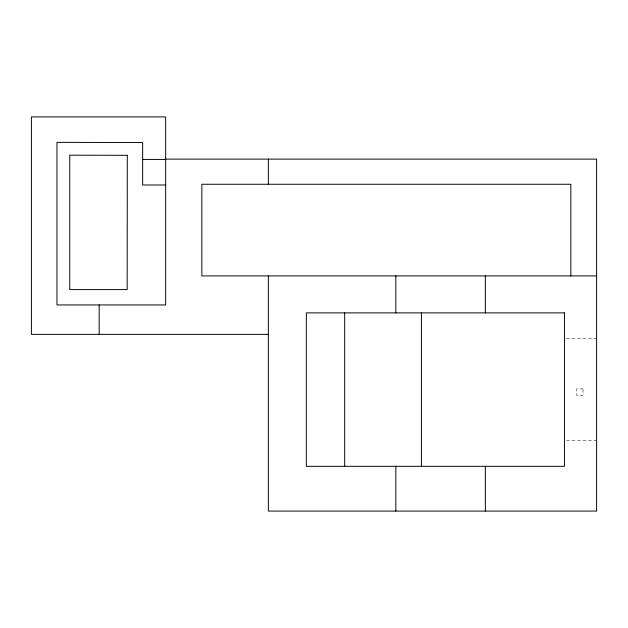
<?xml version="1.0" encoding="UTF-8"?>
<svg xmlns="http://www.w3.org/2000/svg" width="628" height="628" viewBox="0 0 628 628"><rect width="100%" height="100%" fill="white"/><g stroke="black" fill="none" stroke-linecap="round" stroke-linejoin="round"><path stroke-width="0.47" stroke-dasharray="3.14 2.35" d="M566.393 338.453L596.6 338.453M566.393 440.754L596.6 440.754M583.043 388.873L576.653 388.873L576.653 395.271L583.043 395.271L583.043 388.873"/><path stroke-width="0.94" d="M165.666 159.119L596.6 159.119L596.6 511.082L268.36 511.082L268.36 275.912M142.65 159.426L165.666 159.426M165.666 185.001L142.65 185.001L142.65 142.54L56.975 142.368L56.975 304.941L165.666 304.941L165.666 116.918L31.4 116.918L31.4 334.347L268.36 334.347M596.6 275.912L201.855 275.912L201.855 184.263L570.844 184.263L570.844 275.912M485.35 275.912L485.35 312.877M485.35 466.321L485.35 511.082M421.412 312.877L421.412 466.321M395.836 275.912L395.836 312.877M395.836 466.321L395.836 511.082M344.686 312.877L344.686 466.321M268.36 159.119L268.36 184.263M99.169 304.941L99.169 334.347M127.303 155.304L127.162 289.594L69.763 289.594L69.763 155.179L127.303 155.304M564.446 312.877L306.331 312.877L306.331 466.321L564.446 466.321L564.446 312.877"/></g></svg>
